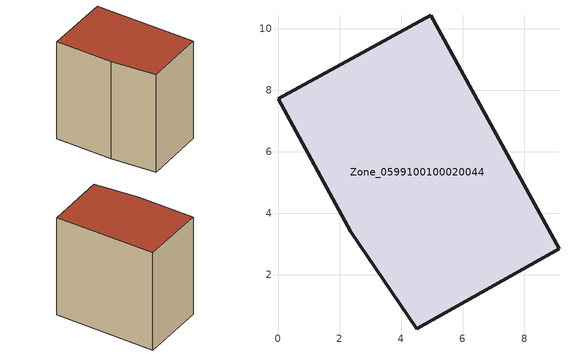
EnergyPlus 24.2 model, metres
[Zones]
Zone_0599100100020044
 floor ground (C_G): 2.37,3.4 0,7.72 4.96,10.44 9.13,2.85 4.51,0.25 z0
 wall outside (C_F): 9.13,2.85 4.96,10.44 0,7.72 2.37,3.4 4.51,0.25 9.13,2.85 z0:8.91
 roof outside (C_R): 2.37,3.4 4.51,0.25 9.13,2.85 4.96,10.44 0,7.72 z8.91
[BUILDING]
Pand.0599100100020044: North Axis=0; Terrain=City; Loads Convergence Tolerance Value=0.04; Temperature Convergence Tolerance Value=0.4; Solar Distribution=FullExterior; Maximum Number of Warmup Days=25; Minimum Number of Warmup Days=1
[Site:Location]
Rotterdam.The.Hague.AP_ZH_NLD Design_Conditions: Latitude=51.96; Longitude=4.45; Time Zone=1; Elevation=-4.5
[SITE:GROUNDTEMPERATURE:BUILDINGSURFACE]
18, 18, 18, 18, 18, 18, 18, 18, 18, 18, 18, 18
[MATERIAL] Thermal Absorptance=0.9; Solar Absorptance=0.7; Visible Absorptance=0.7
Name | Roughness | Thickness | Conductivity | Density | Specific Heat
G.TC.2015-2018 | MediumSmooth | 0.15 | 0.0428571 | 540 | 1210
F.TC.2015-2018 | Rough | 0.3 | 0.0666667 | 1920 | 840
R.TC.2015-2018 | MediumRough | 0.2 | 0.0333333 | 1500 | 1000
[CONSTRUCTION]
C_G: G.TC.2015-2018
C_F: F.TC.2015-2018
C_R: R.TC.2015-2018
[ZONE]
Zone_0599100100020044: Type=1; Multiplier=1; Ceiling Height=Autocalculate; Volume=Autocalculate; Floor Area=autocalculate; Part of Total Floor Area=Yes
[ZONEINFILTRATION:DESIGNFLOWRATE]
Infil_Zone_0599100100020044: Zone or ZoneList or Space or SpaceList=Zone_0599100100020044; Schedule=AlwaysOn; Design Flow Rate Calculation Method=Flow/Area; Flow Rate per Floor Area=0.0015; Constant Term Coefficient=1; Temperature Term Coefficient=0; Velocity Term Coefficient=0; Velocity Squared Term Coefficient=0
[HVACTEMPLATE:ZONE:IDEALLOADSAIRSYSTEM]
Zone_0599100100020044: Maximum Heating Supply Air Temperature=50; Minimum Cooling Supply Air Temperature=13; Maximum Heating Supply Air Humidity Ratio=0.0156; Minimum Cooling Supply Air Humidity Ratio=0.0077; Heating Limit=NoLimit; Cooling Limit=NoLimit; Dehumidification Control Type=ConstantSensibleHeatRatio; Cooling Sensible Heat Ratio=0.7; Dehumidification Setpoint=60; Humidification Control Type=None; Humidification Setpoint=30; Outdoor Air Method=None; Outdoor Air Flow Rate per Person=0.00944; Outdoor Air Flow Rate per Zone Floor Area=0; Outdoor Air Flow Rate per Zone=0; Demand Controlled Ventilation Type=None; Outdoor Air Economizer Type=NoEconomizer; Heat Recovery Type=None; Sensible Heat Recovery Effectiveness=0.7; Latent Heat Recovery Effectiveness=0.65
[ZONECONTROL:THERMOSTAT]
ThermostatControl_Zone_0599100100020044: Zone or ZoneList=Zone_0599100100020044; Control Type Schedule=DualSetpointControlType; Control 1=Thermostat_Zone_0599100100020044; Temperature Difference Between Cutout And Setpoint=0
[THERMOSTATSETPOINT:DUALSETPOINT]
Thermostat_Zone_0599100100020044: Heating Setpoint Temperature Schedule=HeatingSetpoint_Zone_0599100100020044; Cooling Setpoint Temperature Schedule=CoolingSetpoint_Zone_0599100100020044
[SCHEDULE:COMPACT]
HeatingSetpoint_Zone_0599100100020044: Through: 12/31, For: AllDays, Until: 24:00, 21
CoolingSetpoint_Zone_0599100100020044: Through: 12/31, For: AllDays, Until: 24:00, 24
DualSetpointControlType: Through: 12/31, For: AllDays, Until: 24:00, 4
AlwaysOn: Through: 12/31, For: AllDays, Until: 24:00, 1
